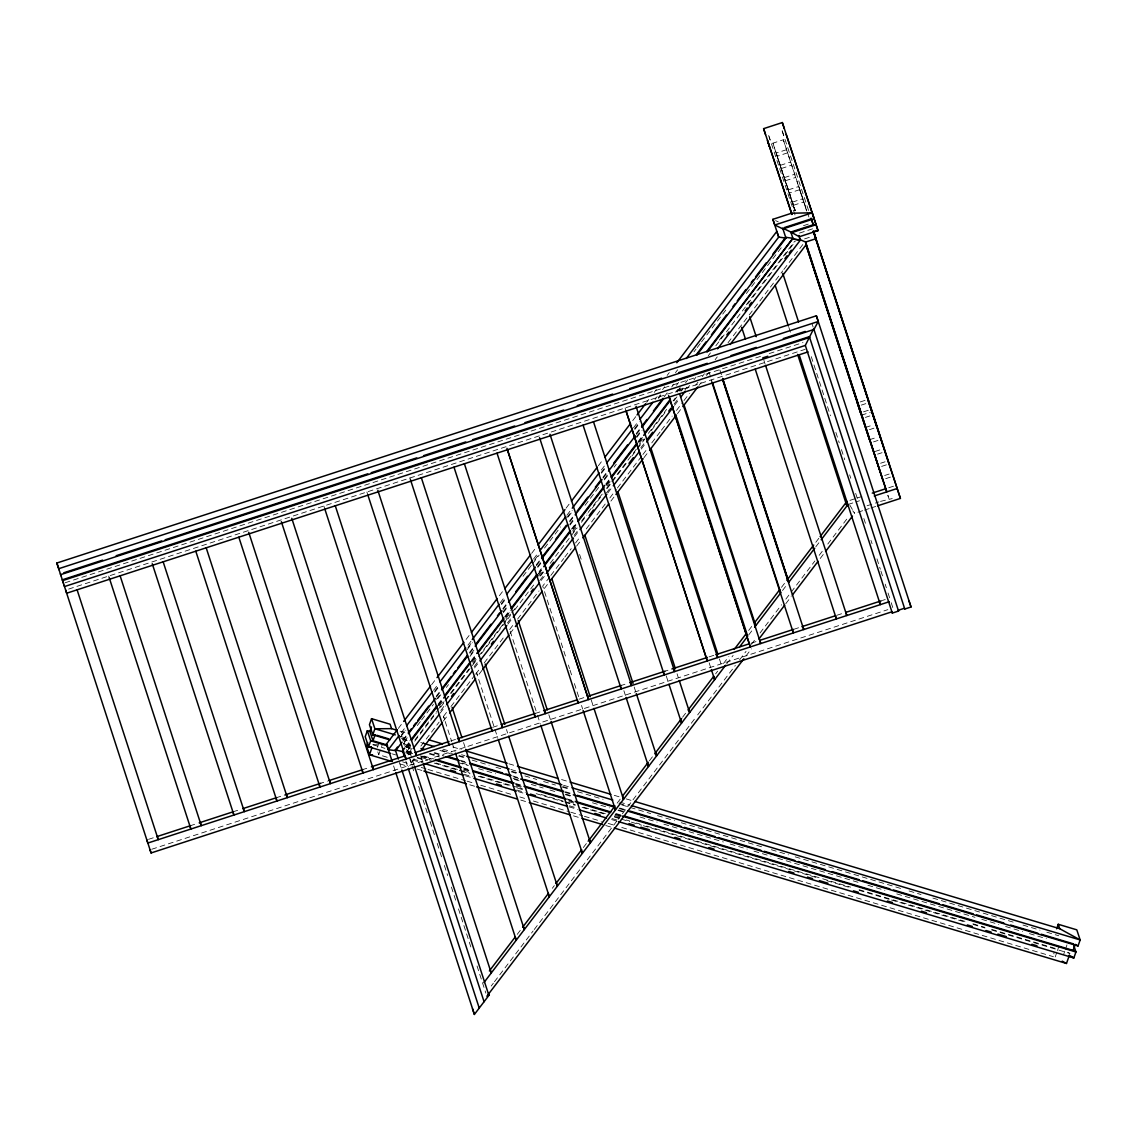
<?xml version="1.0" encoding="UTF-8"?>
<svg xmlns="http://www.w3.org/2000/svg" width="1137" height="1137" viewBox="0 0 1137 1137"><rect width="100%" height="100%" fill="white"/><g stroke="black" fill="none" stroke-linecap="round" stroke-linejoin="round"><path stroke-width="0.75" stroke-dasharray="5 3.75" d="M377.441 747.35L379.204 742.347M387.234 757.256L378.749 754.712L382.245 744.692M1056.884 952.223L1055.122 957.226L1053.715 952.962M1057.467 950.546L1058.632 947.22M1063.55 954.625L1064.729 951.299M1065.312 949.622L1067.06 944.62M398.305 728.447L402.612 722.805M431.634 684.673L435.94 679.031M466.056 639.491L470.348 633.849M499.385 595.717L502.611 591.482M531.647 553.364L535.939 547.707M566.055 508.168L570.362 502.526M598.318 465.815L602.61 460.158M632.726 420.619L635.953 416.384M646.697 402.271L648.857 399.442M654.23 392.379L656.376 389.565M667.135 375.437L669.281 372.609M401.262 732.725L405.568 727.083M433.524 690.358L437.83 684.716M467.932 645.176L471.159 640.941M500.195 602.823L504.487 597.167M533.523 559.049L537.829 553.392M566.866 515.274L571.158 509.618M601.274 470.078L605.58 464.436M633.536 427.725L637.829 422.069M655.04 399.485L657.186 396.657M662.573 389.593L664.719 386.765M675.463 372.652L677.624 369.823M401.233 735.099L405.525 729.457M434.561 691.324L438.868 685.682M467.904 647.55L472.196 641.908M501.232 603.775L505.539 598.133M534.575 560.001L538.867 554.359M566.823 517.648L572.209 510.584M601.246 472.452L605.538 466.81M634.574 428.677L639.946 421.628M658.238 397.623L660.384 394.795M400.409 737.302L405.795 730.238M434.831 692.106L439.124 686.464M467.08 649.753L472.466 642.689M501.488 604.557L505.794 598.915M523.006 576.317L531.604 565.018M532.684 563.611L539.137 555.14M544.509 548.077L560.64 526.9M568.159 517.008L572.465 511.366M601.501 473.234L605.808 467.591M634.83 429.473L639.136 423.817M658.494 398.405L660.64 395.577M693.982 351.802L696.128 348.974M697.208 347.567L700.435 343.331M701.501 341.924L726.245 309.449M402.853 740.002L407.16 734.36M436.182 696.228L440.488 690.585M469.524 652.453L472.75 648.218M502.852 608.679L507.159 603.036M536.195 564.904L540.501 559.262M569.523 521.13L573.83 515.487M602.866 477.355L607.172 471.713M636.194 433.581L639.42 429.345M664.164 396.87L667.391 392.635M671.683 386.992L673.829 384.164M403.109 740.784L407.416 735.142M436.452 697.009L440.744 691.367M469.78 653.235L474.086 647.593M503.122 609.46L507.415 603.818M536.451 565.686L539.677 561.451M569.793 521.911L574.086 516.269M603.122 478.137L606.348 473.902M636.464 434.362L640.756 428.72M404.161 741.75L407.387 737.515M436.409 699.383L440.715 693.741M470.832 654.201L475.124 648.545M503.08 611.834L507.386 606.192M537.503 566.652L541.795 561.01M569.751 524.285L574.057 518.643M604.173 479.103L608.466 473.461M636.422 436.736L640.728 431.094M403.337 743.939L407.643 738.297M417.322 725.591L420.548 721.355M421.614 719.934L433.453 704.4M437.745 698.758L442.051 693.115M446.358 687.459L448.504 684.63M470.007 656.39L474.314 650.748M503.35 612.616L507.642 606.973M537.758 567.434L540.985 563.199M570.021 525.067L574.313 519.424M585.072 505.311L599.043 486.949M604.429 479.885L608.721 474.243M614.108 467.179L616.254 464.351M636.692 437.532L642.064 430.468M676.472 385.287L678.618 382.458M746.369 293.502L782.924 245.493M405.781 746.654L409.007 742.418M438.043 704.286L442.336 698.644M471.372 660.512L475.678 654.869M504.714 616.737L509.006 611.095M539.123 571.556L541.269 568.727M571.385 529.188L575.677 523.546M605.794 484.007L610.086 478.364M638.056 441.639L642.348 435.997M675.691 392.222L677.837 389.394M406.037 747.435L409.263 743.2M438.299 705.068L442.606 699.426M471.628 661.293L475.934 655.651M504.97 617.519L510.342 610.455M538.298 573.744L542.605 568.102M572.721 528.563L577.013 522.921M606.049 484.788L609.276 480.553M638.312 442.421L642.604 436.779M677.027 391.597L680.253 387.362M409.391 743.669L406.165 747.919L408.581 748.245L410.727 745.417L403.976 743.413M438.427 705.551L442.734 699.909M471.756 661.777L476.062 656.134M506.178 616.595L510.47 610.939M538.426 574.228L542.733 568.585M572.849 529.046L577.141 523.39M606.177 485.272L609.404 481.036M639.506 441.497L643.812 435.841M677.155 392.08L680.381 387.831M414.053 765.102L408.155 746.981L410.315 744.152M439.337 706.034L443.643 700.378M472.679 662.26L476.971 656.603M506.008 618.485L510.314 612.843M538.27 576.118L542.576 570.476M572.678 530.936L576.985 525.294M607.087 485.755L610.313 481.519M639.349 443.387L643.656 437.745M679.144 391.142L681.29 388.314M685.597 382.672L687.743 379.843M415.033 739.775L436.537 711.535M437.603 710.113L444.055 701.643M445.135 700.236L468.799 669.167M473.091 663.525L477.398 657.868M478.478 656.461L503.208 623.986M504.274 622.579L510.726 614.094M511.806 612.687L515.033 608.451M539.762 575.976L544.069 570.319M573.105 532.201L577.397 526.559M581.703 520.902L587.076 513.839M588.156 512.432L602.141 494.069M606.433 488.427L610.74 482.784M611.805 481.363L626.871 461.594M627.937 460.187L636.549 448.888M637.615 447.481L644.068 439.01M648.374 433.353L666.652 409.348M673.104 400.878L675.25 398.049M680.637 391L682.783 388.172M719.351 340.162L722.578 335.927M746.227 304.858L794.621 241.314M410.443 746.838L407.217 751.074L409.618 751.401L411.779 748.572M414.735 741.182L436.253 712.942M440.545 707.299L477.114 659.289M481.406 653.633L510.442 615.515M514.748 609.858L535.172 583.039M540.558 575.976L544.85 570.333M550.237 563.27L577.113 527.966M581.419 522.324L586.791 515.26M592.164 508.196L602.923 494.069M607.229 488.427L626.572 463.015M631.959 455.951L644.864 439.01M651.316 430.539L666.367 410.77M673.9 400.878L677.126 396.642M681.418 391L683.579 388.172M708.308 355.696L710.454 352.868M715.827 345.804L795.403 241.314M440.801 710.454L445.107 704.812M474.143 666.68L478.45 661.038M507.472 622.905L511.778 617.263M539.734 580.538L545.106 573.489M574.142 535.356L578.449 529.714M606.405 493.003L610.711 487.347M640.813 447.807L645.12 442.165M674.156 404.033L678.448 398.391M684.9 389.92L687.061 387.092M407.145 752.268L410.045 752.666L412.191 749.837M440.147 713.126L445.519 706.063M474.555 667.945L478.862 662.288M507.898 624.17L512.19 618.514M541.226 580.396L545.533 574.753M574.569 536.621L578.861 530.979M607.897 492.847L612.203 487.204M641.24 449.072L645.532 443.43M674.568 405.298L678.874 399.655M687.473 388.357L689.619 385.528M693.925 379.886L696.071 377.058M420.889 746.071L439.138 722.094M443.444 716.452L449.882 707.996M450.948 706.574L474.584 675.563M475.65 674.142L480.61 667.632M484.248 662.871L504.643 636.08M509.646 629.514L513.242 624.796M517.534 619.153L539.009 590.956M549.754 576.843L542.704 586.095L555.254 624.625M550.82 575.436L563.71 558.523M564.791 557.102L571.229 548.645M575.521 543.003L579.813 537.36M586.266 528.904L605.595 503.52M609.844 497.935L616.325 489.422M617.405 488.015L642.107 455.582M642.902 454.516L647.479 448.532M651.771 442.89L660.355 431.605M661.436 430.198L672.166 416.099M676.472 410.457L682.911 401.986M683.977 400.579L689.349 393.53M695.801 385.073L697.947 382.245M702.24 376.603L704.386 373.789M715.13 359.69L717.276 356.862M728.007 342.763L782.782 270.848M783.848 269.441L805.323 241.229M414.522 758.947L411.196 763.325L410.144 760.17M443.416 721.014L447.708 715.386M482.074 670.261L477.625 676.089L476.588 672.933L497.878 738.41M509.987 633.593L514.279 627.951M544.353 588.469L548.801 582.641M576.573 546.158L580.865 540.516M610.896 501.09L615.231 495.405M643.954 457.685L648.516 451.687M677.51 413.612L682.058 407.643M698.985 385.4L701.131 382.586M706.503 375.537L708.649 372.723M517.236 934.358L521.585 928.645M552.312 888.281L554.33 885.638M583.352 847.52L587.388 842.219M617.164 803.134L621.456 797.478M649.383 760.824L653.676 755.181M682.541 717.262L686.961 711.464M715.614 673.857L717.632 671.2M723.487 663.511L728.845 656.461M748.672 630.438L751.699 626.459M781.474 587.36L785.766 581.718M815.812 542.278L819.066 538M726.671 663.852L733.123 655.395M748.714 634.915L753.746 628.306M782.526 590.515L786.818 584.873M815.812 546.798L820.104 541.155M491.198 986.021L493.359 983.192M494.424 981.771L533.139 930.947M534.219 929.526L617.021 820.8M618.087 819.393L621.314 815.158M622.394 813.737L696.583 716.31M697.663 714.903L735.298 665.472M739.604 659.83L746.057 651.359M751.429 644.295L755.735 638.653M760.028 632.996L781.545 604.756M785.838 599.114L790.144 593.457M791.224 592.05L814.874 560.982M819.18 555.339L822.406 551.104M827.779 544.04L847.136 518.614M746.028 655.921L751.401 648.857M785.809 603.676L791.196 596.612M820.218 558.494L824.524 552.838M794.791 210.473L772.918 143.163L783.322 139.78L806.773 210.587M786.548 149.686L776.145 153.083L795.09 210.288M787.586 152.855L777.182 156.238L795.189 211.169M780.209 165.377L790.613 161.994M781.261 168.532L791.665 165.149M784.274 177.628L794.678 174.245M785.326 180.783L795.729 177.4M788.339 189.879L798.742 186.496L806.63 210.572M799.78 189.652L789.376 193.048L795.133 210.572M792.39 202.13L802.793 198.748M793.441 205.3L803.845 201.903M803.489 225.68L809.43 223.733M799.482 233.085L812.799 228.75M804.57 238.898L812.003 236.482M65.15 582.755L762.444 355.782M769.209 353.579L802.964 342.592M68.618 589.094L805.138 349.343M860.283 401.929L866.238 399.997M861.334 405.099L865.797 403.635M863.509 411.85L870.942 409.434M861.391 415.204L870.302 412.305M865.413 417.393L869.862 415.943M865.442 427.455L872.875 425.039M869.464 429.644L873.927 428.194M869.507 439.706L876.94 437.29M873.529 441.895L877.977 440.445M875.049 451.474L880.99 449.541M877.579 454.146L882.042 452.697M880.592 463.242L885.055 461.793M881.644 466.397L887.585 464.464M884.657 475.493L889.12 474.044M885.709 478.663L891.65 476.716M849.964 500.365L855.408 498.589M857.099 498.049L862.159 496.4M888.722 487.759L894.663 485.812M848.031 504.487L859.501 500.763M867.062 505.766L878.858 501.929M880.535 501.374L892.232 498.575M857.909 512.247L862.812 510.641M864.447 510.115L869.35 508.523M870.985 507.983L875.888 506.391M148.506 839.348L155.257 837.145M189.851 825.888L197.468 823.401M232.886 811.875L240.319 809.459M275.921 797.876L284.833 794.962M318.957 783.862L327.47 781.091M361.978 769.848L369.681 767.347M407.984 754.883L413.939 752.95M450.721 740.969L455.795 739.32M492.563 727.353L499.683 725.036M535.143 713.496L541.894 711.293M579.046 699.198L586.067 696.91M620.177 685.81L628.008 683.266M663.212 671.796L670.645 669.38M709.047 656.888L715.159 654.898M751.259 643.144L758.194 640.884M793.797 629.301L800.221 627.212M836.832 615.288L842.773 613.355M882.269 600.492L885.24 599.526M151.733 849.254L887.855 609.645M372.993 744.763L377.626 744.735M400.068 731.19L406.875 733.237M452.782 746.981L461.281 749.525M508.879 763.78L515.686 765.812M561.579 779.556L568.386 781.588M614.278 795.332L619.381 796.866M626.189 798.899L632.982 800.931M400.395 736.406L407.188 738.453M420.775 742.518L424.186 743.541M442.876 749.127L451.375 751.671M461.565 754.726L464.962 755.75M510.854 769.479L517.648 771.526M563.526 785.255L570.333 787.301M619.608 802.054L629.813 805.11M401.375 738.211L409.874 740.77M442.165 750.434L452.37 753.49M459.177 755.522L464.266 757.057M511.877 771.298L516.98 772.833M562.872 786.577L569.68 788.609M618.983 803.376L627.482 805.92M402.47 739.249L409.277 741.296M439.877 750.448L450.081 753.504M458.581 756.048L465.374 758.095M472.182 760.127L489.18 765.215M495.974 767.248L502.781 769.294M511.28 771.838L518.074 773.871M524.882 775.903L536.778 779.47M543.585 781.503L555.481 785.07M562.289 787.102L569.083 789.149M577.582 791.693L603.079 799.325M621.783 804.925L628.59 806.957M630.282 807.469L650.691 813.58M657.484 815.613L674.497 820.701M681.29 822.733L764.604 847.676M771.398 849.723L788.396 854.811M795.204 856.843L902.309 888.921M909.103 890.953L921.013 894.521M932.908 898.074L1016.222 923.017M1023.016 925.063L1040.014 930.151M1046.822 932.184L1058.718 935.751M434.561 752.58L443.06 755.124M460.059 760.212L466.852 762.245M512.744 775.974L519.538 778.021M565.416 791.75L570.518 793.285M619.793 808.037L626.601 810.07M403.379 743.939L410.173 745.986M433.964 753.106L444.169 756.162M461.153 761.25L467.961 763.282M513.839 777.012L518.941 778.547M564.819 792.29L571.627 794.322M619.21 808.563L626.004 810.596M404.36 745.758L411.168 747.791M429.857 753.39L438.37 755.934M462.162 763.069L467.264 764.59M513.171 778.333L518.273 779.854M565.871 794.109L570.973 795.644M618.571 809.899L623.673 811.42M407.174 747.293L410.571 748.317M429.274 753.916L439.465 756.972M458.168 762.572L468.373 765.627M478.578 768.683L495.576 773.771M514.279 779.371L519.382 780.892M531.277 784.459L543.173 788.026M549.981 790.059L556.775 792.091M565.274 794.635L572.082 796.682M592.476 802.779L609.475 807.881M617.988 810.425L623.076 811.946M640.088 817.034L657.087 822.122M663.88 824.169L723.388 841.977M730.196 844.024L747.194 849.112M753.987 851.144L770.985 856.232M777.793 858.264L861.093 883.207M867.901 885.254L884.899 890.342M896.795 893.909L975.006 917.317M981.814 919.35L998.812 924.452M1005.605 926.484L1022.604 931.573M1029.411 933.605L1046.41 938.707M406.975 750.946L413.769 752.978M423.959 756.034L434.163 759.09M463.057 767.745L469.851 769.777M515.729 783.521L520.831 785.042M566.709 798.785L573.503 800.818M615.998 813.538L621.086 815.058M406.378 751.472L413.172 753.518M421.671 756.062L431.861 759.104M464.152 768.783L470.945 770.815M515.132 784.047L523.631 786.591M567.818 799.823L574.611 801.855M615.401 814.064L620.504 815.584M406.037 751.827L412.845 753.859M421.344 756.403L429.843 758.947M463.825 769.124L470.619 771.156M516.511 784.9L523.304 786.932M569.196 800.675L574.284 802.196M615.074 814.405L621.868 816.451M405.653 752.779L412.461 754.812M420.96 757.356L431.165 760.411M463.455 770.09L470.263 772.122M516.17 785.866L522.963 787.898M568.87 801.642L575.663 803.688M614.762 815.385L621.569 817.432M417.236 757.384L427.441 760.44M435.926 762.984L458.026 769.593M459.718 770.104L469.922 773.16M480.112 776.216L510.712 785.369M512.403 785.88L522.608 788.936M541.297 794.536L563.398 801.144M565.089 801.656L575.294 804.712M583.778 807.256L605.879 813.865M614.378 816.409L619.48 817.944M626.274 819.976L629.671 820.985M636.464 823.032L639.861 824.041M646.669 826.073L850.604 887.144M859.103 889.688L891.38 899.353M893.085 899.864L966.166 921.737M972.959 923.784L984.855 927.337M991.649 929.37L1056.23 948.713M372.993 744.763L384.889 748.331M417.194 758.009L425.693 760.554M434.192 763.098L459.689 770.73M461.38 771.241L469.894 773.785M478.393 776.329L510.684 785.994M517.491 788.04L522.594 789.561M536.181 793.64L563.383 801.784M565.089 802.281L575.294 805.337M582.087 807.369L605.893 814.504M614.392 817.048L619.494 818.569M621.186 819.081L629.685 821.625M631.39 822.136L641.595 825.192M643.286 825.704L818.384 878.134M826.883 880.678L850.689 887.798M859.188 890.342L889.788 899.509M891.493 900.021L966.294 922.42M973.087 924.452L984.997 928.005M991.791 930.052L1069.988 953.46L1067.146 951.896M413.086 758.99L423.291 762.046M464.095 774.254L472.594 776.798M516.795 790.03L525.294 792.574M569.495 805.806L576.288 807.853M611.99 818.541L617.093 820.061M392.364 753.916L395.775 754.94M412.759 760.028L422.964 763.083M465.445 775.804L473.944 778.348M518.131 791.579L524.924 793.612M569.111 806.844L577.61 809.388M611.592 819.564L616.695 821.085M402.541 761.833L412.731 764.888M421.23 767.432L426.332 768.953M428.024 769.465L465.417 780.664M467.108 781.162L473.916 783.208M480.709 785.241L511.295 794.393M519.794 796.938L526.587 798.984M533.395 801.016L569.083 811.704M570.774 812.202L582.67 815.769M584.375 816.281L601.374 821.369M608.167 823.401L613.269 824.922M621.768 827.466L1053.416 956.714M400.082 763.936L408.581 766.48M417.08 769.038L422.182 770.559M469.78 784.814L474.882 786.335M520.774 800.078L527.582 802.111M573.474 815.854L580.282 817.901M605.779 825.533L612.573 827.565M775.605 220.606L778.333 221.914M849.822 505.112L854.64 513.313L852.75 510.783M782.228 131.011L808.578 210.516M807.327 212.264L808.99 217.309M772.918 143.163L795.303 210.771M768.669 135.445L795.275 215.76M711.137 379.957L712.188 383.112M625.08 407.97L626.117 411.125M409.903 478.009L410.954 481.164M444.567 719.508L443.515 716.338L451.73 741.608M366.881 492.008L367.919 495.178M408.155 746.981L408.581 748.245M409.618 751.401L410.045 752.666M411.509 762.913L410.457 759.758L412.091 764.817M323.846 506.022L324.884 509.177M377.797 751.87L378.749 754.712M108.683 576.061L109.721 579.216M782.171 130.84L783.62 135.303M783.322 139.78L806.687 211.169M769.081 136.738L770.047 139.709M812.06 323.775L813.154 327.143M811.278 356.663L830.465 415.772M835.894 432.444L839.248 442.833M841.437 449.541L844.734 459.689M849.652 474.854L850.76 478.236M855.678 493.387L857.341 498.489M863.864 518.529L866.067 525.28M870.956 540.359L872.065 543.728M876.982 558.892L880.322 569.225M880.919 571.072L883.122 577.823M885.197 584.176L886.348 587.772M888.054 593.017L889.702 598.076M891.223 602.724L892.915 607.997M788.879 327.442L791.068 334.179M763.879 360.273L765.016 363.854M719.877 370.008L722.066 376.745M709.076 372.169L711.861 380.81M719.423 658.963L721.654 665.912M709.161 662.814L710.852 668.073M677.055 673.744L678.192 677.325M666.254 675.918L668.485 682.854M634.19 687.046L635.825 692.106M579.6 554.472L581.789 561.209M623.886 690.699L625.577 695.958M591.226 699.937L593.457 706.887M555.794 626.316L566.24 658.522M568.386 665.046L569.523 668.627M570.021 670.105L572.266 677.055M574.398 683.579L578.832 697.265M581.519 705.48L582.656 709.062M548.858 714.718L550.55 719.991M510.186 631.191L537.005 713.738M537.503 715.201L540.288 723.843M506.491 729.499L507.628 733.081M463.569 742.603L465.26 747.862M452.228 743.086L455.013 751.713M420.662 755.693L422.85 762.43M406.662 749.439L413.811 771.426M418.672 786.321L420.903 793.256M423.035 799.766L427.995 815.087M430.127 821.582L435.087 836.903M437.219 843.412L439.408 850.135M439.991 852.025L442.179 858.733M444.354 865.456L447.637 875.533M451.403 887.073L456.363 902.394M458.495 908.904L471.642 949.409M477.043 965.995L485.869 993.169M405.824 760.951L408.012 767.802M399.414 762.444L401.617 769.323M393.601 765.912L395.235 770.971M888.963 498.631L887.855 495.263L888.963 498.631"/><path stroke-width="1.5" d="M386.58 744.849L372.979 740.77L369.895 731.446L367.336 730.693L365.233 736.691L368.573 746.796L390.673 753.419M396.671 730.181L391.569 728.646L390.105 724.226L371.543 718.669L369.44 724.681L372.794 734.786L389.778 739.874M369.895 731.446L371.472 726.941M367.72 742.603L366.555 745.943L369.482 754.783L391.583 761.392M370.875 746.782L368.573 746.796L370.69 740.798L367.336 730.693M387.674 745.886L370.69 740.798L372.979 740.77L375.082 734.772L372.794 734.786L374.897 728.774L371.543 718.669M371.813 748.103L369.482 754.783L372.566 754.755M1056.657 928.787L1058.249 924.282L1076.796 929.839L1080.15 939.944L1078.047 945.956L627.695 811.107M614.278 828.077L1066.478 963.465L1069.405 955.137M618.386 821.596L1073.84 957.965L1075.943 951.953L1073.129 950.404L1075.232 944.406L1078.047 945.956M64.113 585.285L64.525 586.55L805.323 345.421L813.694 328.678L904.782 609.02L911.021 606.987L816.38 315.788L56.85 563.028L151.079 852.963L892.275 611.706M816.38 315.788L818.256 321.473L813.95 329.46L60.659 574.654L60.403 573.872M392.194 761.477L386.481 743.982L397.225 729.869M403.678 721.398L430.568 686.094M437.02 677.624L463.896 642.32M471.429 632.428L497.239 598.545M504.757 588.653L530.567 554.771M538.099 544.879L564.975 509.589M571.428 501.119L597.238 467.222M604.77 457.344L630.58 423.447M637.033 414.977L645.631 403.678M676.813 362.731L776.813 231.408L778.703 237.093L686.222 358.525M402.043 742.191L395.591 750.676L388.357 749.667L399.115 735.554M406.634 725.662L432.444 691.779M439.976 681.887L465.786 648.005M472.239 639.534L499.115 604.23M506.647 594.338L532.457 560.456M539.976 550.564L565.785 516.681M572.238 508.211L599.128 472.907M606.646 463.029L632.456 429.132M639.989 419.255L652.894 402.299M397.481 747.066L395.321 749.88L398.32 759.075M408.226 732.939L411.452 728.703M413.612 725.875L415.758 723.061M417.904 720.233L428.663 706.105M441.568 689.164L451.247 676.458M453.393 673.63L455.539 670.816M457.699 667.987L467.378 655.282M475.977 643.983L491.028 624.213M497.48 615.742L499.626 612.914M515.757 591.737L527.596 576.203M541.567 557.841L549.1 547.963M555.552 539.492L566.297 525.365M577.056 511.252L587.815 497.125M595.333 487.247L600.72 480.184M613.61 463.242L627.596 444.88M641.581 426.531L646.953 419.468M653.405 410.997L663.084 398.277M696.412 354.517L706.091 341.796M711.478 334.747L726.529 314.977M732.981 306.507L735.127 303.678M737.273 300.85L745.886 289.551M751.259 282.488L753.405 279.674M755.565 276.845L766.31 262.732M772.762 254.247L785.667 237.306L792.901 238.301L707.129 352.058M408.496 733.72L435.372 698.416M441.824 689.946L467.634 656.063M475.167 646.171L502.042 610.882M508.495 602.397L535.385 567.107M541.823 558.622L567.633 524.74M575.166 514.862L602.042 479.558M608.494 471.088L635.384 435.784M641.837 427.313L663.34 399.073M696.683 355.298L785.923 238.088L782.682 228.125L790.855 232.047L813.253 224.756L816.096 224.7L818.029 230.64L799.297 236.738L790.855 232.047L793.157 239.097L800.377 240.092L798.87 235.473L799.297 236.738M404.701 748.061L402.555 750.889L404.445 756.702M411.153 739.59L436.963 705.693M444.496 695.816L470.306 661.919M476.744 653.448L503.634 618.144M511.167 608.267L536.962 574.384M544.495 564.492L570.305 530.609M577.838 520.718L604.713 485.414M611.166 476.943L636.976 443.06M644.508 433.169L670.304 399.286M706.873 351.276L792.901 238.301M411.409 740.372L437.219 706.475M443.672 698.004L470.562 662.715M478.08 652.823L503.89 618.94M511.423 609.048L537.232 575.166M543.685 566.695L570.561 531.391M578.093 521.499L603.903 487.617M611.422 477.725L637.232 443.842M643.684 435.372L670.574 400.068M451.56 696.327L453.706 693.513M491.34 644.082L493.501 641.268M531.135 591.837L533.281 589.023M549.413 567.832L553.719 562.19M589.208 515.587L593.5 509.945M628.988 463.342L633.295 457.699M647.266 439.337L652.652 432.273M668.769 411.097L670.929 408.268M726.841 334.846L728.988 332.018M745.119 310.842L747.279 308.013M749.425 305.199L751.571 302.371M784.914 258.596L787.06 255.768M789.206 252.94L791.366 250.126M413.271 748.43L439.081 714.548M446.599 704.656L472.409 670.773M479.942 660.881L506.818 625.577M513.27 617.107L539.08 583.224M546.613 573.332L573.489 538.028M579.941 529.558L606.831 494.254M613.284 485.783L639.079 451.901M646.612 442.009L673.502 406.719M681.02 396.827L685.327 391.185M717.589 348.817L800.377 240.092L799.965 238.827M420.861 750.633L442.336 722.436M449.612 712.885L475.621 678.718M482.671 669.466L508.921 635M515.359 626.544L542.207 591.283M549.725 581.419L575.493 547.579M582.869 537.9L608.778 503.862M615.927 494.481L643.144 458.737M649.597 450.28L676.444 415.019M682.882 406.563L697.919 386.822M730.139 344.511L806.375 244.398M489.365 970.955L515.132 937.101M522.65 927.238L548.432 893.384M555.95 883.52L581.718 849.666M588.17 841.209L615.018 805.948M648.303 762.231L622.536 796.071L623.517 799.325L593.955 708.365M654.756 753.774L681.603 718.513M688.041 710.057L713.823 676.202M734.218 649.412L746.028 633.892M754.627 622.621L779.328 590.174M786.847 580.311L813.694 545.049M820.132 536.593L846.98 501.332M483.964 982.567L725.605 665.259M739.562 646.925L747.08 637.061M754.598 627.183L780.38 593.343M788.964 582.059L814.746 548.205M821.184 539.748L848.031 504.487M486.878 996.225L743.882 658.749M758.933 638.98L784.743 605.097M792.262 595.205L818.072 561.323M825.604 551.431L852.48 516.127M472.509 1008.761L474.385 1014.446L479.231 1008.078L401.887 770.076M479.231 1008.078L488.896 995.372L414.422 766.153M765.542 134.607L763.609 128.652L782.327 122.554L816.096 224.7L791.125 232.829M772.89 219.313L791.608 213.216L812.23 212.804L814.163 218.745L782.938 228.907L774.766 224.998L772.89 219.313L778.703 237.093L785.923 238.088L785.667 237.306M774.766 224.998L812.23 212.804M784.374 227.571L811.321 218.801L813.253 224.756L811.051 218.133M799.169 239.211L805.621 242.053L816.025 238.671L813.794 231.948M818.256 321.473L58.726 568.699L56.85 563.028M63.786 572.778L102.628 560.129M116.145 555.723L161.738 540.885M165.121 539.791L367.805 473.816M371.174 472.708L416.782 457.87M423.532 455.667L465.758 441.923M472.523 439.721L514.734 425.977M524.868 422.68L563.725 410.045M577.226 405.639L612.701 394.098M629.585 388.598L661.677 378.152M678.576 372.652L707.285 363.314M730.935 355.611L756.261 347.368M783.294 338.57L805.238 331.421M62.592 580.609L809.643 337.433M762.728 357.885L767.788 356.236M808.08 351.901L66.685 593.216L65.648 590.06M872.264 493.103L885.737 488.725M874.254 495.959L897.192 488.498M877.522 505.851L900.419 498.404L813.609 231.479M156.949 836.59L190.718 825.604M199.16 822.861L232.929 811.861L233.924 815.03L152.259 563.739M243.062 808.563L276.817 797.577M285.259 794.82L320.719 783.279M329.161 780.536L362.93 769.55M371.373 766.793L405.142 755.807M415.261 752.509L449.03 741.523M457.472 738.766L491.241 727.779M501.374 724.482L535.143 713.496M543.585 710.739L577.354 699.752M506.931 448.291L587.545 696.427L621.243 685.469M629.685 682.712L665.145 671.171M671.896 668.968L707.356 657.428M715.798 654.685L749.567 643.698M793.455 629.401L759.687 640.401L760.724 643.556L679.556 393.729M801.898 626.658L835.667 615.671M881.26 600.833L845.8 612.374L846.795 615.543L765.528 365.332M889.262 601.715L147.867 843.043L146.815 839.888M891.877 611.82L892.303 613.085L898.543 611.052L809.373 336.651L62.336 579.813L63.473 583.309M814.973 230.712L818.029 230.64L786.193 134.464M372.794 734.786L375.082 734.772M368.573 746.796L371.046 746.782M391.569 728.646L374.897 728.774L395.292 734.886M370.69 740.798L372.979 740.77M793.157 239.097L800.377 240.092M428.976 739.846L442.577 743.925M466.383 751.045L507.173 763.268M517.378 766.324L558.182 778.532M570.078 782.1L610.882 794.322M634.688 801.443L1059.712 928.702L1080.15 939.944L631.504 805.607M424.186 743.541L434.377 746.583M466.667 756.261L509.149 768.982M519.339 772.023L561.834 784.757M572.025 787.799L612.815 800.022M376.788 735.269L388.683 738.837M420.974 748.501L424.371 749.525M448.163 756.645L458.353 759.701M470.249 763.254L502.54 772.933M505.937 773.942L511.039 775.477M524.64 779.541L536.522 783.109M539.933 784.118L563.725 791.238M577.312 795.317L612.999 806.005M629.997 811.093L680.978 826.357M684.375 827.366L714.96 836.534M718.357 837.543L760.852 850.263M764.249 851.286L794.834 860.439M798.231 861.462L825.419 869.606M832.213 871.638L859.401 879.782M862.812 880.791L890.001 888.935M893.398 889.958L939.276 903.702M942.672 904.711L973.272 913.878M976.669 914.887L1003.857 923.031M1010.651 925.063L1037.839 933.207M1041.236 934.23L1073.527 943.895M445.86 756.659L459.462 760.738M469.652 763.794L510.442 776.002M520.632 779.058L563.128 791.778M573.318 794.834L614.108 807.043M435.855 759.601L461.352 767.233M473.248 770.801L514.038 783.009M524.228 786.065L565.018 798.273M575.208 801.329L610.896 812.003M624.483 816.082L1073.129 950.404M435.258 760.127L460.755 767.759M472.651 771.327L513.441 783.535M525.337 787.102L566.112 799.311M576.317 802.367L610.299 812.543M622.195 816.096L1075.943 951.953L1073.712 945.217M450.494 770.19L455.582 771.71M496.386 783.933L501.488 785.454M530.396 794.109L535.484 795.63M594.992 813.452L600.094 814.973M628.988 823.629L634.091 825.149M640.884 827.196L649.383 829.74M674.895 837.372L679.997 838.893M708.891 847.548L713.993 849.083M788.794 871.468L793.896 873.003M807.497 877.068L812.585 878.603M819.393 880.635L827.892 883.179M853.39 890.811L858.492 892.346M887.386 901.001L892.488 902.522M921.396 911.178L926.499 912.698M967.289 924.921L972.391 926.442M985.992 930.521L991.094 932.042M997.888 934.074L1006.387 936.618M1031.899 944.264L1036.987 945.785M424.655 763.595L463.74 775.292M473.944 778.348L516.425 791.068M526.63 794.123L567.406 806.332M579.302 809.899L606.49 818.029M423.874 771.071L466.383 783.791M476.574 786.847L517.378 799.069M529.273 802.623L570.078 814.845M581.973 818.398L602.383 824.51M1071.011 956.416L1073.84 957.965L1069.292 955.464M1062.214 961.135L1066.478 963.48M1058.249 924.282L1059.712 928.702M868.27 401.19L900.419 498.404M857.312 402.896L886.789 491.88L805.621 242.053M763.609 128.652L791.906 214.182M791.921 214.481L767.475 140.547L769.408 146.502M909.145 601.302L911.021 606.987M904.782 609.02L904.526 608.238L898.287 610.271L898.543 611.052M879.299 601.473L880.336 604.628L799.169 354.801M845.843 502.838L846.894 505.993L797.634 354.403M820.843 535.655L821.895 538.824M812.784 546.243L813.822 549.413M835.34 615.771L836.391 618.926L755.224 369.113M802.722 626.388L803.76 629.557L722.592 379.73M779.712 589.662L780.764 592.832L712.359 382.274M792.304 629.784L793.356 632.939L712.188 383.112M754.726 622.493L755.764 625.648L684.076 404.999M716.651 654.415L717.703 657.57L636.024 406.279M713.595 676.501L714.633 679.656L711.35 669.551M688.596 709.332L689.633 712.487L679.244 680.48M673.616 668.414L674.667 671.569L593.486 421.756M680.523 719.92L681.575 723.075L668.982 684.332M663.212 671.796L664.264 674.966L583.082 425.139M655.537 752.737L656.575 755.906L636.322 693.584M630.58 682.427L631.632 685.583L549.967 434.291M647.465 763.339L648.516 766.494L626.075 697.436M620.177 685.81L621.228 688.965L539.549 437.674M587.545 696.427L588.596 699.582L507.429 449.769M614.406 806.744L615.444 809.914L583.153 710.526M577.141 699.823L578.193 702.979L497.025 453.151M589.407 839.575L590.444 842.73L551.047 721.455M544.524 710.44L545.561 713.595L464.393 463.768M581.334 850.163L582.386 853.318L540.786 725.307M534.12 713.823L535.157 716.978L453.99 467.165M556.348 882.994L557.386 886.149L508.68 736.236M501.488 724.44L502.526 727.609L421.358 477.782M548.276 893.583L549.327 896.738L498.432 740.088M491.085 727.836L492.122 730.992L410.457 479.7M523.276 926.413L524.328 929.569L465.758 749.34M458.453 738.453L459.504 741.608L377.825 490.317M515.217 937.002L516.255 940.157L455.511 753.191M448.049 741.836L449.101 744.991L367.919 495.178M490.218 969.833L491.255 972.988L423.405 764.121M415.417 752.467L416.469 755.622L335.287 505.794M488.484 994.108L488.896 995.372M405.014 755.849L406.065 759.004L324.884 509.177M402.811 751.671L395.321 749.88L395.591 750.676M386.481 743.982L388.357 749.667M372.382 766.466L373.433 769.621L291.768 518.33M361.978 769.848L363.03 773.018L281.365 521.712M329.36 780.479L330.398 783.635L248.733 532.343M318.957 783.862L319.994 787.017L238.827 537.19M286.325 794.479L287.363 797.634L206.195 547.821M275.921 797.876L276.959 801.031L195.791 551.203M243.29 808.492L244.341 811.647L163.159 561.82M200.254 822.492L201.306 825.661L120.124 575.834M189.851 825.888L190.902 829.044L109.223 577.752M157.219 836.505L158.27 839.66L77.103 589.833M58.783 568.969L59.039 569.751M60.716 574.924L60.972 575.706M150.041 849.808L151.079 852.963M782.327 122.554L784.26 128.509M813.381 231.038L889.077 463.981M813.282 231.422L876.897 427.228M806.105 244.341L882.724 479.629M805.948 244.498L869.507 439.706M805.763 244.228L860.538 412.816M782.753 273.264L798.586 321.998M805.323 345.421L892.303 613.085M775.192 285.344L788.382 325.978M749.695 316.697L756.219 336.694M741.637 327.285L745.46 339.068M722.606 378.422L788.822 582.229L722.649 378.635M676.558 417.265L747.705 636.237M669.153 397.126L750.321 646.939L668.655 395.648M651.004 448.419L717.831 654.116M626.117 411.125L707.285 660.952L626.174 411.352M617.945 491.838L675.406 668.698M584.887 535.243L633.039 683.479M551.815 578.662L590.174 696.782M518.259 620.603L547.267 709.886M485.201 664.022L504.842 724.454M452.128 707.441L461.977 737.757M408.268 768.456L484.064 1001.725M395.79 772.648L474.385 1014.446"/></g></svg>
